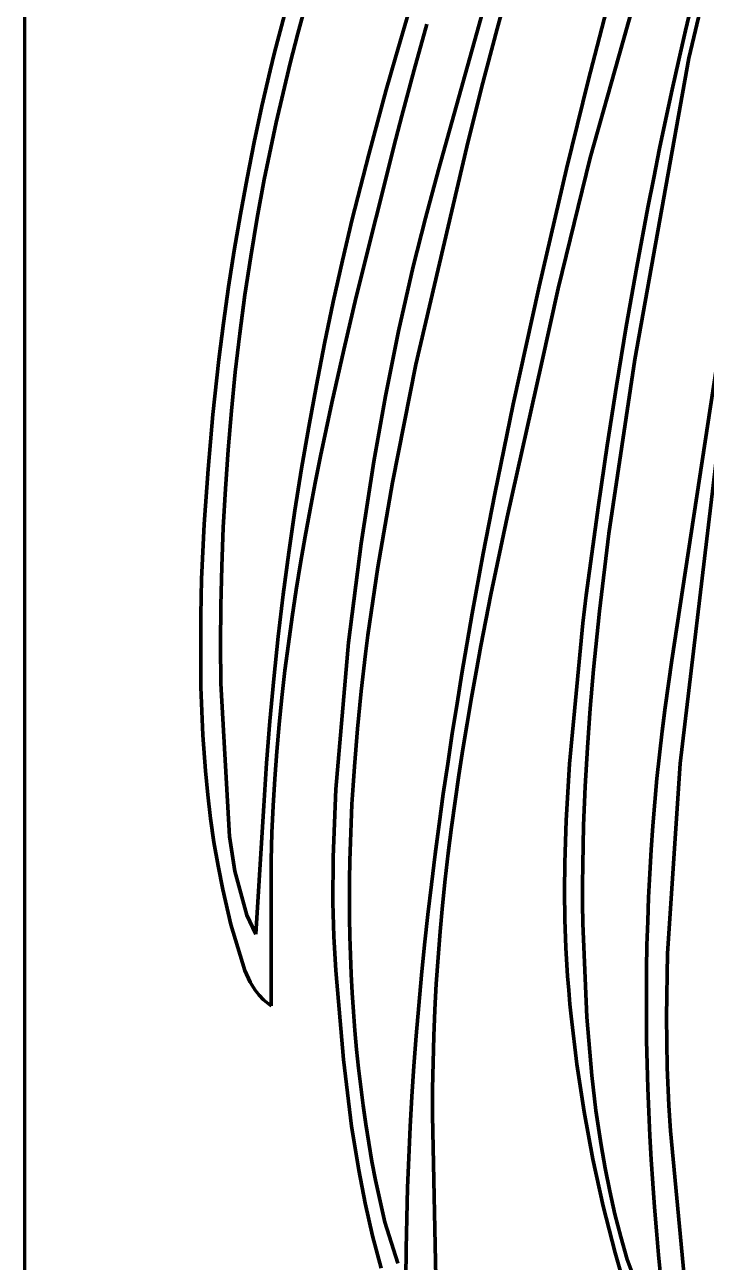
# Model space of a CAD drawing. Header units: millimetres. Extents: x 0 to 9.3, y 0 to 12.
# Drawn here: x 0 to 1.183, y 4.689 to 6.839 of the extents above; entities that cross this region are included whole.
import ezdxf

# ---------------------------------------------------------------- set-up
doc = ezdxf.new("R2010")
doc.units = ezdxf.units.MM
doc.layers.add('color#212121ff', color=7, linetype='CONTINUOUS', lineweight=100)
doc.layers.add('color#ffffffff', color=7, linetype='CONTINUOUS', lineweight=100)

msp = doc.modelspace()

# ---------------------------------------------------------------- linework, layer by layer
at = {"layer": 'color#212121ff'}
for p, q in [((1.1446, 7.1867), (0.9819, 6.6077)), ((0.7182, 6.5865), (0.8139, 6.9289)), ((0.8482, 6.9339), (0.8202, 6.8317)), ((0.4337, 6.7905), (0.4663, 6.9148)), ((0.6597, 6.8375), (0.6762, 6.8932)), ((0.9785, 6.7413), (1.0177, 6.8937)), ((1.1474, 6.8289), (1.1595, 6.8799)), ((1.1786, 6.8884), (1.1531, 6.7805)), ((0.4881, 6.8747), (0.4743, 6.8236)), ((0.6435, 6.7817), (0.6597, 6.8375)), ((0.6983, 6.8401), (0.676, 6.7606)), ((0.4743, 6.8236), (0.4611, 6.7723)), ((0.8202, 6.8317), (0.7934, 6.7292)), ((1.1357, 6.7778), (1.1474, 6.8289)), ((0.4262, 6.7595), (0.4337, 6.7905)), ((0.4611, 6.7723), (0.4485, 6.7208)), ((0.6278, 6.7258), (0.6435, 6.7817)), ((1.1531, 6.7805), (1.0592, 6.2572)), ((1.1243, 6.7266), (1.1357, 6.7778)), ((0.4119, 6.6973), (0.4262, 6.7595)), ((0.676, 6.7606), (0.6547, 6.6807)), ((0.941, 6.5885), (0.9785, 6.7413)), ((0.4485, 6.7208), (0.4366, 6.6691)), ((0.6124, 6.6697), (0.6278, 6.7258)), ((0.7934, 6.7292), (0.7677, 6.6265)), ((1.1132, 6.6754), (1.1243, 6.7266)), ((0.3985, 6.6349), (0.4119, 6.6973)), ((0.4366, 6.6691), (0.4294, 6.6361)), ((0.5974, 6.6135), (0.6124, 6.6697)), ((0.6547, 6.6807), (0.6445, 6.6406)), ((1.1025, 6.6241), (1.1132, 6.6754)), ((0.3861, 6.5723), (0.3985, 6.6349)), ((0.4294, 6.6361), (0.4159, 6.5697)), ((0.6445, 6.6406), (0.5756, 6.366)), ((0.7677, 6.6265), (0.6792, 6.2487)), ((1.0921, 6.5727), (1.1025, 6.6241)), ((0.5828, 6.5572), (0.5974, 6.6135)), ((0.9819, 6.6077), (0.9264, 6.3805)), ((0.6956, 6.503), (0.7182, 6.5865)), ((0.8934, 6.3843), (0.941, 6.5885)), ((0.3745, 6.5096), (0.3861, 6.5723)), ((0.4159, 6.5697), (0.4036, 6.5032)), ((1.082, 6.5212), (1.0921, 6.5727)), ((0.5687, 6.5008), (0.5828, 6.5572)), ((1.0626, 6.4181), (1.082, 6.5212)), ((0.3638, 6.4466), (0.3745, 6.5096)), ((0.4036, 6.5032), (0.3924, 6.4364)), ((0.5518, 6.4291), (0.5687, 6.5008)), ((0.6746, 6.419), (0.6956, 6.503)), ((0.354, 6.3836), (0.3638, 6.4466)), ((0.3924, 6.4364), (0.3824, 6.3695)), ((0.5358, 6.3572), (0.5518, 6.4291)), ((0.6491, 6.3066), (0.6746, 6.419)), ((1.0444, 6.3148), (1.0626, 6.4181)), ((0.3451, 6.3204), (0.354, 6.3836)), ((0.3824, 6.3695), (0.3735, 6.3024)), ((0.5756, 6.366), (0.5539, 6.274)), ((0.8482, 6.1795), (0.8934, 6.3843)), ((0.9264, 6.3805), (0.8974, 6.25)), ((0.5207, 6.2851), (0.5358, 6.3572)), ((0.3371, 6.2571), (0.3451, 6.3204)), ((0.3735, 6.3024), (0.3656, 6.2352)), ((0.6262, 6.1935), (0.6491, 6.3066)), ((1.0273, 6.2114), (1.0444, 6.3148)), ((0.5064, 6.2128), (0.5207, 6.2851)), ((0.3267, 6.1619), (0.3371, 6.2571)), ((0.5539, 6.274), (0.5331, 6.1817)), ((1.0592, 6.2572), (1.0144, 5.9548)), ((1.1237, 5.735), (1.205, 6.2704)), ((0.3656, 6.2352), (0.3589, 6.1678)), ((0.6792, 6.2487), (0.6383, 6.0438)), ((0.8974, 6.25), (0.8374, 5.9832)), ((0.4931, 6.1403), (0.5064, 6.2128)), ((0.6059, 6.08), (0.6262, 6.1935)), ((1.0112, 6.1077), (1.0273, 6.2114)), ((1.2146, 6.1991), (1.138, 5.5551)), ((0.5331, 6.1817), (0.5231, 6.1355)), ((0.8164, 6.0241), (0.8482, 6.1795)), ((0.3182, 6.0666), (0.3267, 6.1619)), ((0.3589, 6.1678), (0.3531, 6.1004)), ((0.4806, 6.0677), (0.4931, 6.1403)), ((0.5231, 6.1355), (0.5135, 6.0892)), ((0.996, 6.004), (1.0112, 6.1077)), ((0.3531, 6.1004), (0.3485, 6.0328)), ((0.5135, 6.0892), (0.5042, 6.0429)), ((0.3117, 5.9711), (0.3182, 6.0666)), ((0.4691, 5.9949), (0.4806, 6.0677)), ((0.5839, 5.9374), (0.6059, 6.08)), ((0.5042, 6.0429), (0.4954, 5.9965)), ((0.6383, 6.0438), (0.6132, 5.8967)), ((0.3485, 6.0328), (0.3448, 5.9652)), ((0.7963, 5.9202), (0.8164, 6.0241)), ((0.9749, 5.8481), (0.996, 6.004)), ((0.4584, 5.922), (0.4691, 5.9949)), ((0.4954, 5.9965), (0.4869, 5.95)), ((0.8374, 5.9832), (0.8094, 5.8492)), ((0.307, 5.8755), (0.3117, 5.9711)), ((0.3448, 5.9652), (0.3422, 5.8976)), ((0.4869, 5.95), (0.4789, 5.9035)), ((0.5622, 5.7658), (0.5839, 5.9374)), ((1.0144, 5.9548), (0.998, 5.8199)), ((0.4488, 5.8489), (0.4584, 5.922)), ((0.7772, 5.8161), (0.7963, 5.9202)), ((0.3422, 5.8976), (0.3406, 5.8299)), ((0.4789, 5.9035), (0.4713, 5.8569)), ((0.6132, 5.8967), (0.596, 5.7785)), ((0.3055, 5.8131), (0.307, 5.8755)), ((0.4401, 5.7758), (0.4488, 5.8489)), ((0.4713, 5.8569), (0.4643, 5.8102)), ((0.8094, 5.8492), (0.792, 5.7597)), ((0.9693, 5.7993), (0.9749, 5.8481)), ((0.3406, 5.8299), (0.3399, 5.7622)), ((0.3058, 5.6881), (0.3055, 5.8131)), ((0.4643, 5.8102), (0.4578, 5.7635)), ((0.7592, 5.7118), (0.7772, 5.8161)), ((0.998, 5.8199), (0.9876, 5.7185)), ((0.9457, 5.5545), (0.9693, 5.7993)), ((0.3399, 5.7622), (0.3402, 5.6946)), ((0.4323, 5.7025), (0.4401, 5.7758)), ((0.4578, 5.7635), (0.4518, 5.7167)), ((0.5401, 5.5105), (0.5622, 5.7658)), ((0.596, 5.7785), (0.5917, 5.746)), ((0.5917, 5.746), (0.5841, 5.6809)), ((0.792, 5.7597), (0.7837, 5.7148)), ((1.1176, 5.6939), (1.1237, 5.735)), ((0.4255, 5.6291), (0.4323, 5.7025)), ((0.4518, 5.7167), (0.4464, 5.6699)), ((0.7506, 5.6596), (0.7592, 5.7118)), ((0.7837, 5.7148), (0.7757, 5.6699)), ((0.9876, 5.7185), (0.9818, 5.6508)), ((0.3091, 5.6047), (0.3058, 5.6881)), ((0.3402, 5.6946), (0.3557, 5.4286)), ((0.5841, 5.6809), (0.5776, 5.6156)), ((1.1119, 5.6528), (1.1176, 5.6939)), ((0.4464, 5.6699), (0.4417, 5.623)), ((0.7423, 5.6073), (0.7506, 5.6596)), ((0.7757, 5.6699), (0.768, 5.625)), ((0.9818, 5.6508), (0.9769, 5.5831)), ((1.1067, 5.6117), (1.1119, 5.6528)), ((0.4197, 5.5557), (0.4255, 5.6291)), ((0.4417, 5.623), (0.4376, 5.576)), ((0.5776, 5.6156), (0.5723, 5.5502)), ((0.768, 5.625), (0.7607, 5.58)), ((1.102, 5.5705), (1.1067, 5.6117)), ((0.3136, 5.5424), (0.3091, 5.6047)), ((0.7344, 5.555), (0.7423, 5.6073)), ((0.4376, 5.576), (0.4341, 5.529)), ((0.7607, 5.58), (0.7537, 5.5349)), ((0.9769, 5.5831), (0.973, 5.5153)), ((1.0978, 5.5293), (1.102, 5.5705)), ((0.4149, 5.4821), (0.4197, 5.5557)), ((0.5723, 5.5502), (0.5701, 5.5174)), ((0.7268, 5.5027), (0.7344, 5.555)), ((0.94, 5.4563), (0.9457, 5.5545)), ((1.138, 5.5551), (1.1162, 5.2254)), ((0.3177, 5.501), (0.3136, 5.5424)), ((0.4341, 5.529), (0.4313, 5.4819)), ((0.7537, 5.5349), (0.7472, 5.4898)), ((1.094, 5.4881), (1.0978, 5.5293)), ((0.5354, 5.3924), (0.5401, 5.5105)), ((0.5701, 5.5174), (0.5682, 5.4847)), ((0.973, 5.5153), (0.9703, 5.4474)), ((0.3226, 5.4596), (0.3177, 5.501)), ((0.5682, 5.4847), (0.5667, 5.4519)), ((0.7195, 5.4502), (0.7268, 5.5027)), ((0.7472, 5.4898), (0.7411, 5.4447)), ((1.0907, 5.4468), (1.094, 5.4881)), ((0.4129, 5.4453), (0.4149, 5.4821)), ((0.4313, 5.4819), (0.4293, 5.4347)), ((0.3286, 5.4185), (0.3226, 5.4596)), ((0.401, 5.2588), (0.4129, 5.4453)), ((0.5667, 5.4519), (0.5655, 5.4191)), ((0.7127, 5.3978), (0.7195, 5.4502)), ((0.7411, 5.4447), (0.7354, 5.3995)), ((0.9377, 5.3826), (0.94, 5.4563)), ((0.9703, 5.4474), (0.9688, 5.3795)), ((1.0878, 5.4055), (1.0907, 5.4468)), ((0.3356, 5.3774), (0.3286, 5.4185)), ((0.3557, 5.4286), (0.365, 5.3684)), ((0.4293, 5.4347), (0.4281, 5.3875)), ((0.5655, 5.4191), (0.5646, 5.3863)), ((0.7062, 5.3453), (0.7127, 5.3978)), ((0.7354, 5.3995), (0.7302, 5.3542)), ((1.0853, 5.3641), (1.0878, 5.4055)), ((0.3437, 5.3365), (0.3356, 5.3774)), ((0.4281, 5.3875), (0.4276, 5.3401)), ((0.5352, 5.3137), (0.5354, 5.3924)), ((0.5646, 5.3863), (0.5641, 5.3535)), ((0.9373, 5.3334), (0.9377, 5.3826)), ((0.9688, 5.3795), (0.9685, 5.3455)), ((0.365, 5.3684), (0.3856, 5.2921)), ((0.5641, 5.3535), (0.5639, 5.3206)), ((0.7302, 5.3542), (0.7255, 5.3089)), ((1.0833, 5.3227), (1.0853, 5.3641)), ((0.353, 5.2959), (0.3437, 5.3365)), ((0.4276, 5.3401), (0.4279, 5.2928)), ((0.7, 5.2928), (0.7062, 5.3453)), ((0.9379, 5.2843), (0.9373, 5.3334)), ((0.9685, 5.3455), (0.9685, 5.3115)), ((0.5368, 5.2546), (0.5352, 5.3137)), ((0.5639, 5.3206), (0.5641, 5.2878)), ((0.9685, 5.3115), (0.9689, 5.2775)), ((1.0817, 5.2813), (1.0833, 5.3227)), ((0.3581, 5.2756), (0.353, 5.2959)), ((0.3856, 5.2921), (0.401, 5.2588)), ((0.4279, 5.2928), (0.4278, 5.1342)), ((0.6943, 5.2402), (0.7, 5.2928)), ((0.7255, 5.3089), (0.7213, 5.2636)), ((0.3821, 5.1955), (0.3581, 5.2756)), ((0.5641, 5.2878), (0.5647, 5.255)), ((0.9396, 5.2352), (0.9379, 5.2843)), ((0.9689, 5.2775), (0.9762, 5.1148)), ((1.0805, 5.2399), (1.0817, 5.2813)), ((0.5403, 5.1955), (0.5368, 5.2546)), ((0.5647, 5.255), (0.5656, 5.2223)), ((0.7213, 5.2636), (0.7177, 5.2182)), ((0.689, 5.1876), (0.6943, 5.2402)), ((0.9425, 5.1861), (0.9396, 5.2352)), ((1.0798, 5.1985), (1.0805, 5.2399)), ((1.1162, 5.2254), (1.1141, 5.1154)), ((0.5656, 5.2223), (0.5669, 5.1895)), ((0.7177, 5.2182), (0.7146, 5.1727)), ((0.3915, 5.1755), (0.3821, 5.1955)), ((0.5532, 5.0409), (0.5403, 5.1955)), ((0.5669, 5.1895), (0.5686, 5.1568)), ((0.6842, 5.1349), (0.689, 5.1876)), ((0.9445, 5.1615), (0.9425, 5.1861)), ((1.0794, 5.1571), (1.0798, 5.1985)), ((0.4002, 5.1616), (0.3915, 5.1755)), ((0.407, 5.153), (0.4002, 5.1616)), ((0.7146, 5.1727), (0.7121, 5.1272)), ((0.9467, 5.137), (0.9445, 5.1615)), ((0.4146, 5.1449), (0.407, 5.153)), ((0.4231, 5.1376), (0.4146, 5.1449)), ((0.5686, 5.1568), (0.5707, 5.124)), ((1.0795, 5.1157), (1.0794, 5.1571)), ((0.4278, 5.1342), (0.4231, 5.1376)), ((0.5707, 5.124), (0.5733, 5.0913)), ((0.6797, 5.0822), (0.6842, 5.1349)), ((0.7121, 5.1272), (0.7101, 5.0817)), ((0.9487, 5.1162), (0.9467, 5.137)), ((0.9586, 5.033), (0.9487, 5.1162)), ((0.9762, 5.1148), (0.9847, 5.0133)), ((1.0799, 5.0742), (1.0795, 5.1157)), ((1.1141, 5.1154), (1.1153, 5.0273)), ((0.5733, 5.0913), (0.5762, 5.0587)), ((0.6758, 5.0295), (0.6797, 5.0822)), ((0.7101, 5.0817), (0.7089, 5.0361)), ((1.0807, 5.0328), (1.0799, 5.0742)), ((0.5762, 5.0587), (0.5795, 5.0261)), ((0.5676, 4.9254), (0.5532, 5.0409)), ((0.7089, 5.0361), (0.7082, 4.9904)), ((0.9712, 4.9503), (0.9586, 5.033)), ((1.082, 4.9914), (1.0807, 5.0328)), ((0.5795, 5.0261), (0.5833, 4.9935)), ((0.6723, 4.9767), (0.6758, 5.0295)), ((0.9847, 5.0133), (0.9919, 4.9526)), ((1.1153, 5.0273), (1.1182, 4.9613)), ((0.5833, 4.9935), (0.5875, 4.961)), ((0.7082, 4.9904), (0.7082, 4.9447)), ((1.0836, 4.95), (1.082, 4.9914)), ((0.6692, 4.9239), (0.6723, 4.9767)), ((0.5875, 4.961), (0.5922, 4.9285)), ((0.9865, 4.868), (0.9712, 4.9503)), ((0.9919, 4.9526), (1.0008, 4.8922)), ((1.0855, 4.9086), (1.0836, 4.95)), ((1.1182, 4.9613), (1.1211, 4.9173)), ((0.5801, 4.8488), (0.5676, 4.9254)), ((0.5922, 4.9285), (0.5973, 4.8961)), ((0.6667, 4.8711), (0.6692, 4.9239)), ((0.7082, 4.9447), (0.7171, 4.5025)), ((1.0879, 4.8672), (1.0855, 4.9086)), ((1.1211, 4.9173), (1.1709, 4.3954)), ((0.5973, 4.8961), (0.6028, 4.8637)), ((1.0008, 4.8922), (1.0079, 4.8521)), ((0.6028, 4.8637), (0.6088, 4.8314)), ((0.6647, 4.8183), (0.6667, 4.8711)), ((1.0045, 4.7862), (0.9865, 4.868)), ((1.0906, 4.8258), (1.0879, 4.8672)), ((0.5912, 4.7917), (0.5801, 4.8488)), ((1.0079, 4.8521), (1.0159, 4.8122)), ((0.6088, 4.8314), (0.625, 4.7584)), ((0.6632, 4.7654), (0.6647, 4.8183)), ((1.0936, 4.7845), (1.0906, 4.8258)), ((1.0159, 4.8122), (1.0249, 4.7725)), ((0.6041, 4.735), (0.5912, 4.7917)), ((1.0251, 4.705), (1.0045, 4.7862)), ((1.097, 4.7432), (1.0936, 4.7845)), ((0.625, 4.7584), (0.6477, 4.6873)), ((0.6622, 4.7124), (0.6632, 4.7654)), ((1.0249, 4.7725), (1.035, 4.733)), ((0.6187, 4.6787), (0.6041, 4.735)), ((1.035, 4.733), (1.0462, 4.6938)), ((1.1007, 4.7019), (1.097, 4.7432)), ((0.6618, 4.6595), (0.6622, 4.7124)), ((1.0482, 4.6245), (1.0251, 4.705)), ((1.0462, 4.6938), (1.0839, 4.5928)), ((1.1048, 4.6607), (1.1007, 4.7019))]:
    msp.add_line(p, q, dxfattribs=at)
at = {"layer": 'color#ffffffff'}
for p, q in [((0, 0), (0, 12.0417)), ((0.9819, 6.6077), (1.1446, 7.1867)), ((0.8139, 6.9289), (0.7182, 6.5865)), ((0.8202, 6.8317), (0.8482, 6.9339)), ((0.4663, 6.9148), (0.4337, 6.7905)), ((0.6762, 6.8932), (0.6597, 6.8375)), ((1.0177, 6.8937), (0.9785, 6.7413)), ((1.1595, 6.8799), (1.1474, 6.8289)), ((1.1531, 6.7805), (1.1786, 6.8884)), ((0.4743, 6.8236), (0.4881, 6.8747)), ((0.6597, 6.8375), (0.6435, 6.7817)), ((0.676, 6.7606), (0.6983, 6.8401)), ((0.4611, 6.7723), (0.4743, 6.8236)), ((0.7934, 6.7292), (0.8202, 6.8317)), ((1.1474, 6.8289), (1.1357, 6.7778)), ((0.4337, 6.7905), (0.4262, 6.7595)), ((0.4485, 6.7208), (0.4611, 6.7723)), ((0.6435, 6.7817), (0.6278, 6.7258)), ((1.0592, 6.2572), (1.1531, 6.7805)), ((1.1357, 6.7778), (1.1243, 6.7266)), ((0.4262, 6.7595), (0.4119, 6.6973)), ((0.6547, 6.6807), (0.676, 6.7606)), ((0.9785, 6.7413), (0.941, 6.5885)), ((0.4366, 6.6691), (0.4485, 6.7208)), ((0.6278, 6.7258), (0.6124, 6.6697)), ((0.7677, 6.6265), (0.7934, 6.7292)), ((1.1243, 6.7266), (1.1132, 6.6754)), ((0.4119, 6.6973), (0.3985, 6.6349)), ((0.4294, 6.6361), (0.4366, 6.6691)), ((0.6124, 6.6697), (0.5974, 6.6135)), ((0.6445, 6.6406), (0.6547, 6.6807)), ((1.1132, 6.6754), (1.1025, 6.6241)), ((0.3985, 6.6349), (0.3861, 6.5723)), ((0.4159, 6.5697), (0.4294, 6.6361)), ((0.5756, 6.366), (0.6445, 6.6406)), ((0.6792, 6.2487), (0.7677, 6.6265)), ((1.1025, 6.6241), (1.0921, 6.5727)), ((0.5974, 6.6135), (0.5828, 6.5572)), ((0.9264, 6.3805), (0.9819, 6.6077)), ((0.7182, 6.5865), (0.6956, 6.503)), ((0.941, 6.5885), (0.8934, 6.3843)), ((0.3861, 6.5723), (0.3745, 6.5096)), ((0.4036, 6.5032), (0.4159, 6.5697)), ((1.0921, 6.5727), (1.082, 6.5212)), ((0.5828, 6.5572), (0.5687, 6.5008)), ((1.082, 6.5212), (1.0626, 6.4181)), ((0.3745, 6.5096), (0.3638, 6.4466)), ((0.3924, 6.4364), (0.4036, 6.5032)), ((0.5687, 6.5008), (0.5518, 6.4291)), ((0.6956, 6.503), (0.6746, 6.419)), ((0.3638, 6.4466), (0.354, 6.3836)), ((0.3824, 6.3695), (0.3924, 6.4364)), ((0.5518, 6.4291), (0.5358, 6.3572)), ((0.6746, 6.419), (0.6491, 6.3066)), ((1.0626, 6.4181), (1.0444, 6.3148)), ((0.354, 6.3836), (0.3451, 6.3204)), ((0.3735, 6.3024), (0.3824, 6.3695)), ((0.5539, 6.274), (0.5756, 6.366)), ((0.8934, 6.3843), (0.8482, 6.1795)), ((0.8974, 6.25), (0.9264, 6.3805)), ((0.5358, 6.3572), (0.5207, 6.2851)), ((0.3451, 6.3204), (0.3371, 6.2571)), ((0.3656, 6.2352), (0.3735, 6.3024)), ((0.6491, 6.3066), (0.6262, 6.1935)), ((1.0444, 6.3148), (1.0273, 6.2114)), ((0.5207, 6.2851), (0.5064, 6.2128)), ((0.3371, 6.2571), (0.3267, 6.1619)), ((0.5331, 6.1817), (0.5539, 6.274)), ((1.0144, 5.9548), (1.0592, 6.2572)), ((1.205, 6.2704), (1.1237, 5.735)), ((0.3589, 6.1678), (0.3656, 6.2352)), ((0.6383, 6.0438), (0.6792, 6.2487)), ((0.8374, 5.9832), (0.8974, 6.25)), ((0.5064, 6.2128), (0.4931, 6.1403)), ((0.6262, 6.1935), (0.6059, 6.08)), ((1.0273, 6.2114), (1.0112, 6.1077)), ((1.138, 5.5551), (1.2146, 6.1991)), ((0.5231, 6.1355), (0.5331, 6.1817)), ((0.8482, 6.1795), (0.8164, 6.0241)), ((0.3267, 6.1619), (0.3182, 6.0666)), ((0.3531, 6.1004), (0.3589, 6.1678)), ((0.4931, 6.1403), (0.4806, 6.0677)), ((0.5135, 6.0892), (0.5231, 6.1355)), ((1.0112, 6.1077), (0.996, 6.004)), ((0.3485, 6.0328), (0.3531, 6.1004)), ((0.5042, 6.0429), (0.5135, 6.0892)), ((0.3182, 6.0666), (0.3117, 5.9711)), ((0.4806, 6.0677), (0.4691, 5.9949)), ((0.6059, 6.08), (0.5839, 5.9374)), ((0.4954, 5.9965), (0.5042, 6.0429)), ((0.6132, 5.8967), (0.6383, 6.0438)), ((0.3448, 5.9652), (0.3485, 6.0328)), ((0.8164, 6.0241), (0.7963, 5.9202)), ((0.996, 6.004), (0.9749, 5.8481)), ((0.4691, 5.9949), (0.4584, 5.922)), ((0.4869, 5.95), (0.4954, 5.9965)), ((0.8094, 5.8492), (0.8374, 5.9832)), ((0.3117, 5.9711), (0.307, 5.8755)), ((0.3422, 5.8976), (0.3448, 5.9652)), ((0.4789, 5.9035), (0.4869, 5.95)), ((0.5839, 5.9374), (0.5622, 5.7658)), ((0.998, 5.8199), (1.0144, 5.9548)), ((0.4584, 5.922), (0.4488, 5.8489)), ((0.7963, 5.9202), (0.7772, 5.8161)), ((0.3406, 5.8299), (0.3422, 5.8976)), ((0.4713, 5.8569), (0.4789, 5.9035)), ((0.596, 5.7785), (0.6132, 5.8967)), ((0.307, 5.8755), (0.3055, 5.8131)), ((0.4488, 5.8489), (0.4401, 5.7758)), ((0.4643, 5.8102), (0.4713, 5.8569)), ((0.792, 5.7597), (0.8094, 5.8492)), ((0.9749, 5.8481), (0.9693, 5.7993)), ((0.3399, 5.7622), (0.3406, 5.8299)), ((0.3055, 5.8131), (0.3058, 5.6881)), ((0.4578, 5.7635), (0.4643, 5.8102)), ((0.7772, 5.8161), (0.7592, 5.7118)), ((0.9876, 5.7185), (0.998, 5.8199)), ((0.9693, 5.7993), (0.9457, 5.5545)), ((0.3402, 5.6946), (0.3399, 5.7622)), ((0.4401, 5.7758), (0.4323, 5.7025)), ((0.4518, 5.7167), (0.4578, 5.7635)), ((0.5622, 5.7658), (0.5401, 5.5105)), ((0.5917, 5.746), (0.596, 5.7785)), ((0.5841, 5.6809), (0.5917, 5.746)), ((0.7837, 5.7148), (0.792, 5.7597)), ((1.1237, 5.735), (1.1176, 5.6939)), ((0.4323, 5.7025), (0.4255, 5.6291)), ((0.4464, 5.6699), (0.4518, 5.7167)), ((0.7592, 5.7118), (0.7506, 5.6596)), ((0.7757, 5.6699), (0.7837, 5.7148)), ((0.9818, 5.6508), (0.9876, 5.7185)), ((0.3058, 5.6881), (0.3091, 5.6047)), ((0.3557, 5.4286), (0.3402, 5.6946)), ((0.5776, 5.6156), (0.5841, 5.6809)), ((1.1176, 5.6939), (1.1119, 5.6528)), ((0.4417, 5.623), (0.4464, 5.6699)), ((0.7506, 5.6596), (0.7423, 5.6073)), ((0.768, 5.625), (0.7757, 5.6699)), ((0.9769, 5.5831), (0.9818, 5.6508)), ((1.1119, 5.6528), (1.1067, 5.6117)), ((0.4255, 5.6291), (0.4197, 5.5557)), ((0.4376, 5.576), (0.4417, 5.623)), ((0.5723, 5.5502), (0.5776, 5.6156)), ((0.7607, 5.58), (0.768, 5.625)), ((1.1067, 5.6117), (1.102, 5.5705)), ((0.3091, 5.6047), (0.3136, 5.5424)), ((0.7423, 5.6073), (0.7344, 5.555)), ((0.4341, 5.529), (0.4376, 5.576)), ((0.7537, 5.5349), (0.7607, 5.58)), ((0.973, 5.5153), (0.9769, 5.5831)), ((1.102, 5.5705), (1.0978, 5.5293)), ((0.4197, 5.5557), (0.4149, 5.4821)), ((0.5701, 5.5174), (0.5723, 5.5502)), ((0.7344, 5.555), (0.7268, 5.5027)), ((0.9457, 5.5545), (0.94, 5.4563)), ((1.1162, 5.2254), (1.138, 5.5551)), ((0.3136, 5.5424), (0.3177, 5.501)), ((0.4313, 5.4819), (0.4341, 5.529)), ((0.7472, 5.4898), (0.7537, 5.5349)), ((1.0978, 5.5293), (1.094, 5.4881)), ((0.5401, 5.5105), (0.5354, 5.3924)), ((0.5682, 5.4847), (0.5701, 5.5174)), ((0.9703, 5.4474), (0.973, 5.5153)), ((0.3177, 5.501), (0.3226, 5.4596)), ((0.5667, 5.4519), (0.5682, 5.4847)), ((0.7268, 5.5027), (0.7195, 5.4502)), ((0.7411, 5.4447), (0.7472, 5.4898)), ((1.094, 5.4881), (1.0907, 5.4468)), ((0.4149, 5.4821), (0.4129, 5.4453)), ((0.4293, 5.4347), (0.4313, 5.4819)), ((0.3226, 5.4596), (0.3286, 5.4185)), ((0.4129, 5.4453), (0.401, 5.2588)), ((0.5655, 5.4191), (0.5667, 5.4519)), ((0.7195, 5.4502), (0.7127, 5.3978)), ((0.7354, 5.3995), (0.7411, 5.4447)), ((0.94, 5.4563), (0.9377, 5.3826)), ((0.9688, 5.3795), (0.9703, 5.4474)), ((1.0907, 5.4468), (1.0878, 5.4055)), ((0.3286, 5.4185), (0.3356, 5.3774)), ((0.365, 5.3684), (0.3557, 5.4286)), ((0.4281, 5.3875), (0.4293, 5.4347)), ((0.5646, 5.3863), (0.5655, 5.4191)), ((0.7127, 5.3978), (0.7062, 5.3453)), ((0.7302, 5.3542), (0.7354, 5.3995)), ((1.0878, 5.4055), (1.0853, 5.3641)), ((0.3356, 5.3774), (0.3437, 5.3365)), ((0.4276, 5.3401), (0.4281, 5.3875)), ((0.5354, 5.3924), (0.5352, 5.3137)), ((0.5641, 5.3535), (0.5646, 5.3863)), ((0.9377, 5.3826), (0.9373, 5.3334)), ((0.9685, 5.3455), (0.9688, 5.3795)), ((0.3856, 5.2921), (0.365, 5.3684)), ((0.5639, 5.3206), (0.5641, 5.3535)), ((0.7255, 5.3089), (0.7302, 5.3542)), ((1.0853, 5.3641), (1.0833, 5.3227)), ((0.3437, 5.3365), (0.353, 5.2959)), ((0.4279, 5.2928), (0.4276, 5.3401)), ((0.7062, 5.3453), (0.7, 5.2928)), ((0.9373, 5.3334), (0.9379, 5.2843)), ((0.9685, 5.3115), (0.9685, 5.3455)), ((0.5352, 5.3137), (0.5368, 5.2546)), ((0.5641, 5.2878), (0.5639, 5.3206)), ((0.9689, 5.2775), (0.9685, 5.3115)), ((1.0833, 5.3227), (1.0817, 5.2813)), ((0.353, 5.2959), (0.3581, 5.2756)), ((0.401, 5.2588), (0.3856, 5.2921)), ((0.4278, 5.1342), (0.4279, 5.2928)), ((0.7, 5.2928), (0.6943, 5.2402)), ((0.7213, 5.2636), (0.7255, 5.3089)), ((0.3581, 5.2756), (0.3821, 5.1955)), ((0.5647, 5.255), (0.5641, 5.2878)), ((0.9379, 5.2843), (0.9396, 5.2352)), ((0.9762, 5.1148), (0.9689, 5.2775)), ((1.0817, 5.2813), (1.0805, 5.2399)), ((0.5368, 5.2546), (0.5403, 5.1955)), ((0.5656, 5.2223), (0.5647, 5.255)), ((0.7177, 5.2182), (0.7213, 5.2636)), ((0.6943, 5.2402), (0.689, 5.1876)), ((0.9396, 5.2352), (0.9425, 5.1861)), ((1.0805, 5.2399), (1.0798, 5.1985)), ((1.1141, 5.1154), (1.1162, 5.2254)), ((0.5669, 5.1895), (0.5656, 5.2223)), ((0.7146, 5.1727), (0.7177, 5.2182)), ((0.3821, 5.1955), (0.3915, 5.1755)), ((0.5403, 5.1955), (0.5532, 5.0409)), ((0.5686, 5.1568), (0.5669, 5.1895)), ((0.689, 5.1876), (0.6842, 5.1349)), ((0.9425, 5.1861), (0.9445, 5.1615)), ((1.0798, 5.1985), (1.0794, 5.1571)), ((0.3915, 5.1755), (0.4002, 5.1616)), ((0.4002, 5.1616), (0.407, 5.153)), ((0.7121, 5.1272), (0.7146, 5.1727)), ((0.9445, 5.1615), (0.9467, 5.137)), ((0.407, 5.153), (0.4146, 5.1449)), ((0.4146, 5.1449), (0.4231, 5.1376)), ((0.5707, 5.124), (0.5686, 5.1568)), ((1.0794, 5.1571), (1.0795, 5.1157)), ((0.4231, 5.1376), (0.4278, 5.1342)), ((0.5733, 5.0913), (0.5707, 5.124)), ((0.6842, 5.1349), (0.6797, 5.0822)), ((0.7101, 5.0817), (0.7121, 5.1272)), ((0.9467, 5.137), (0.9487, 5.1162)), ((0.9487, 5.1162), (0.9586, 5.033)), ((0.9847, 5.0133), (0.9762, 5.1148)), ((1.0795, 5.1157), (1.0799, 5.0742)), ((1.1153, 5.0273), (1.1141, 5.1154)), ((0.5762, 5.0587), (0.5733, 5.0913)), ((0.6797, 5.0822), (0.6758, 5.0295)), ((0.7089, 5.0361), (0.7101, 5.0817)), ((1.0799, 5.0742), (1.0807, 5.0328)), ((0.5795, 5.0261), (0.5762, 5.0587)), ((0.5532, 5.0409), (0.5676, 4.9254)), ((0.7082, 4.9904), (0.7089, 5.0361)), ((0.9586, 5.033), (0.9712, 4.9503)), ((1.0807, 5.0328), (1.082, 4.9914)), ((0.5833, 4.9935), (0.5795, 5.0261)), ((0.6758, 5.0295), (0.6723, 4.9767)), ((0.9919, 4.9526), (0.9847, 5.0133)), ((1.1182, 4.9613), (1.1153, 5.0273)), ((0.5875, 4.961), (0.5833, 4.9935)), ((0.7082, 4.9447), (0.7082, 4.9904)), ((1.082, 4.9914), (1.0836, 4.95)), ((0.6723, 4.9767), (0.6692, 4.9239)), ((0.5922, 4.9285), (0.5875, 4.961)), ((0.9712, 4.9503), (0.9865, 4.868)), ((1.0008, 4.8922), (0.9919, 4.9526)), ((1.0836, 4.95), (1.0855, 4.9086)), ((1.1211, 4.9173), (1.1182, 4.9613)), ((0.5676, 4.9254), (0.5801, 4.8488)), ((0.5973, 4.8961), (0.5922, 4.9285)), ((0.6692, 4.9239), (0.6667, 4.8711)), ((0.7171, 4.5025), (0.7082, 4.9447)), ((1.0855, 4.9086), (1.0879, 4.8672)), ((1.1709, 4.3954), (1.1211, 4.9173)), ((0.6028, 4.8637), (0.5973, 4.8961)), ((1.0079, 4.8521), (1.0008, 4.8922)), ((0.6088, 4.8314), (0.6028, 4.8637)), ((0.6667, 4.8711), (0.6647, 4.8183)), ((0.9865, 4.868), (1.0045, 4.7862)), ((1.0879, 4.8672), (1.0906, 4.8258)), ((0.5801, 4.8488), (0.5912, 4.7917)), ((1.0159, 4.8122), (1.0079, 4.8521)), ((0.625, 4.7584), (0.6088, 4.8314)), ((0.6647, 4.8183), (0.6632, 4.7654)), ((1.0906, 4.8258), (1.0936, 4.7845)), ((1.0249, 4.7725), (1.0159, 4.8122)), ((0.5912, 4.7917), (0.6041, 4.735)), ((1.0045, 4.7862), (1.0251, 4.705)), ((1.0936, 4.7845), (1.097, 4.7432)), ((0.6477, 4.6873), (0.625, 4.7584)), ((0.6632, 4.7654), (0.6622, 4.7124)), ((1.035, 4.733), (1.0249, 4.7725)), ((0.6041, 4.735), (0.6187, 4.6787)), ((1.0462, 4.6938), (1.035, 4.733)), ((1.097, 4.7432), (1.1007, 4.7019)), ((0.6622, 4.7124), (0.6618, 4.6595)), ((1.0251, 4.705), (1.0482, 4.6245)), ((1.0839, 4.5928), (1.0462, 4.6938)), ((1.1007, 4.7019), (1.1048, 4.6607))]:
    msp.add_line(p, q, dxfattribs=at)

doc.saveas('drawing.dxf')
